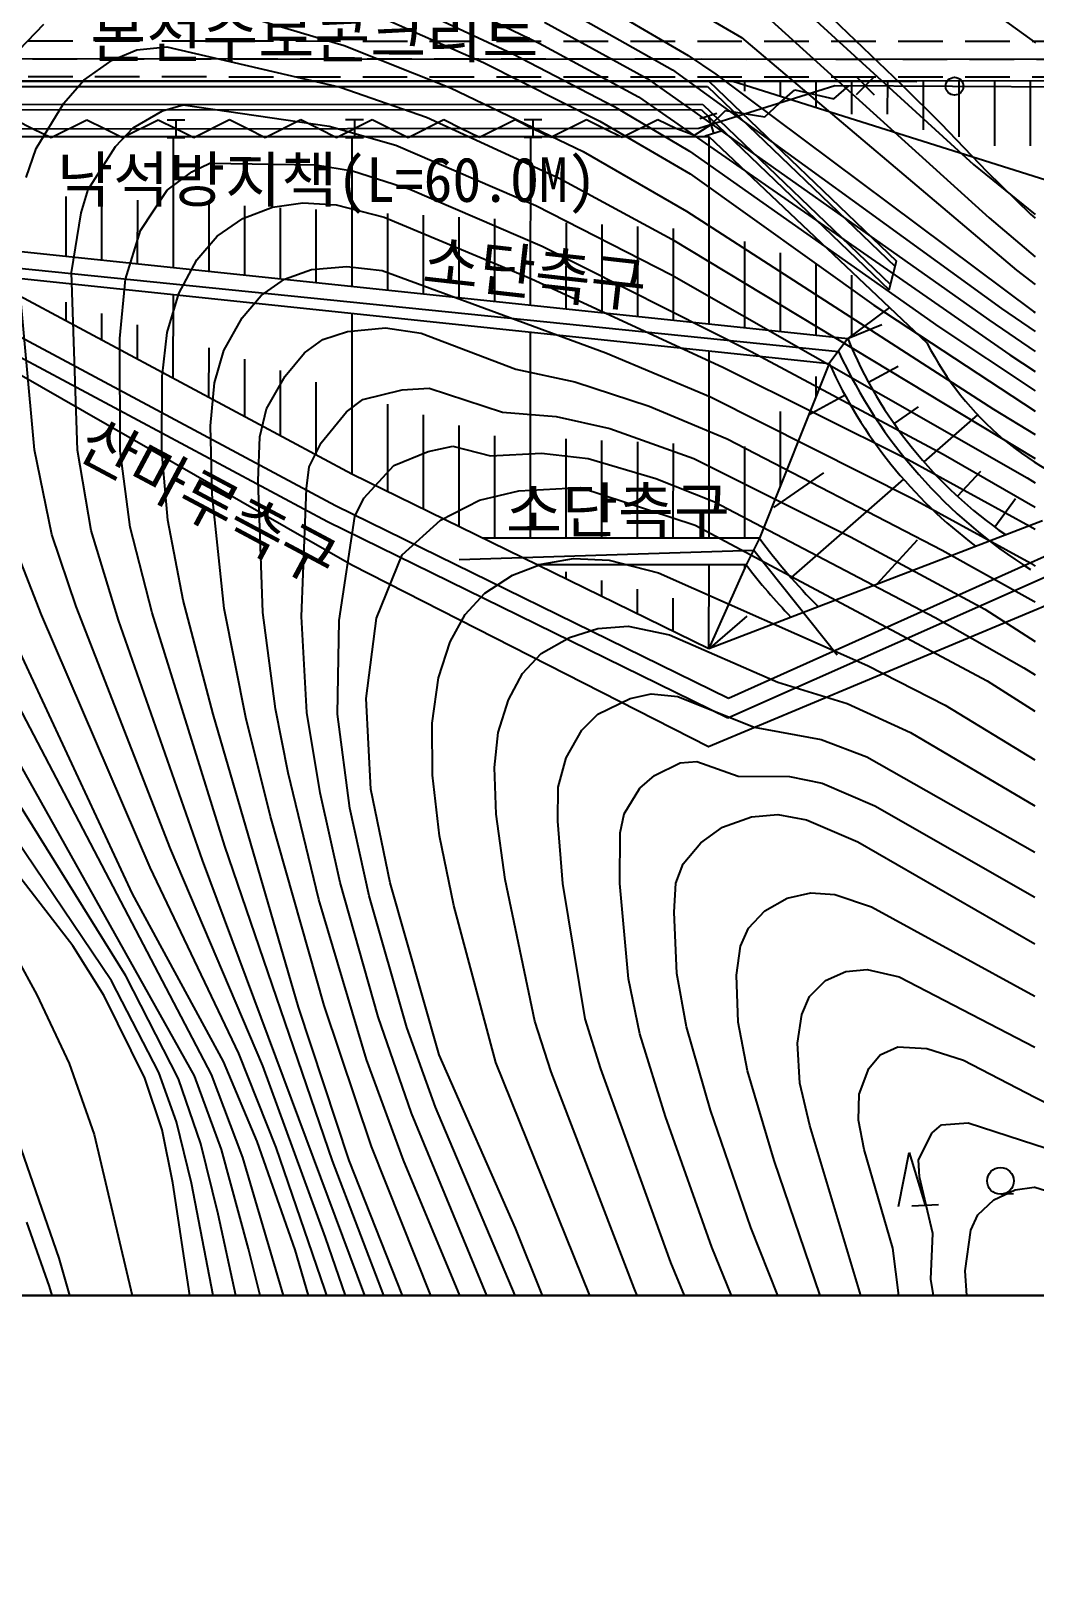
# Model space of a CAD drawing. Header units: millimetres. Extents: x 14054 to 14850, y 1103 to 1809.
# Drawn here: x 14703.4 to 14759.6, y 1374.8 to 1462.2 of the extents above; entities that cross this region are included whole.
import ezdxf
from ezdxf.xclip import XClip

# ---------------------------------------------------------------- set-up
doc = ezdxf.new("R2010")
doc.units = ezdxf.units.MM
doc.header["$LTSCALE"] = 10
doc.header["$MEASUREMENT"] = 0
doc.header["$XCLIPFRAME"] = 2
doc.linetypes.add('HIDDEN', pattern=[0.375, 0.25, -0.125])
doc.layers.add('TX-PAPR', color=2, linetype='Continuous', plot=False)
doc.layers.add('TZ-BASE', color=253, linetype='Continuous')
doc.layers.add('TZ-CABL', color=4, linetype='Continuous')
doc.styles.add('HANA', font='GulimChe.ttf')
doc.styles.get("Standard").update_dxf_attribs({"font": 'GulimChe.ttf'})
doc.linetypes.add('I_LINE', pattern='A,3.5,["I",Standard,S=1,R=0,X=-1,Y=-0.5],3.5', length=7)
doc.linetypes.add('ZIGZAG', pattern='A,0.0001,-0.2,[131,ltypeshp.shx,S=0.2,R=0,X=-0.2,Y=0],-0.4,[131,ltypeshp.shx,S=0.2,R=180,X=0.2,Y=0],-0.2', length=0.8001)

# ---------------------------------------------------------------- blocks, each defined once
blk = doc.blocks.new('JD-SSG3')
at = {"layer": 'TZ-BASE'}
for p, q in [((610.521, 0.821, 126), (618.291, -4.816, 126)), ((581.218, -0.36, 133), (590.499, -4.837, 133)), ((580.788, -1.584, 134), (589.024, -5.428, 134)), ((596.798, -1.579, 129), (601.819, -4.521, 129)), ((603.334, -1.123, 127), (614.826, -11.627, 127)), ((569.746, -2.029, 136), (579.556, -4.968, 136)), ((579.227, -2.297, 135), (587.363, -5.911, 135)), ((593.137, -2.187, 130), (598.844, -5.515, 130)), ((602.101, -2.297, 128), (615.695, -14.612, 128)), ((591.459, -2.66, 131), (597.961, -6.332, 131)), ((606.912, -3.429, 125.836), (610.766, -7.122, 125.836)), ((561.359, -5.2, 136), (562.734, -3.767, 136)), ((590.786, -3.649, 132), (596.547, -6.811, 132)), ((566.572, -5.786, 137), (567.95, -5.21, 137)), ((567.95, -5.21, 137), (569.633, -5.046, 137)), ((569.633, -5.046, 137), (579.335, -7.296, 137)), ((579.556, -4.968, 136), (585.523, -7.33, 136)), ((590.499, -4.837, 133), (596.06, -7.842, 133)), ((601.819, -4.521, 129), (617.23, -17.557, 129)), ((564.973, -6.905, 137), (566.572, -5.786, 137)), ((587.363, -5.911, 135), (593.882, -9.195, 135)), ((589.024, -5.428, 134), (594.698, -8.379, 134)), ((598.844, -5.515, 130), (600.384, -6.574, 130)), ((699.997, -6.991), (279.998, -6.867)), ((552.765, -6.954), (611.657, -6.972)), ((563.858, -8.193, 137), (564.973, -6.905, 137)), ((596.547, -6.811, 132), (615.68, -20.338, 132)), ((597.961, -6.332, 131), (616.403, -19.692, 131)), ((599.998, -6.969), (610.509, -17.053)), ((600.384, -6.574, 130), (618.179, -19.86, 130)), ((601.338, -6.962), (625.815, -14.686)), ((601.998, -6.969), (601.997, -7.517)), ((603.998, -6.97), (603.997, -7.802)), ((605.998, -6.971), (605.997, -8.433)), ((607.998, -6.971), (607.997, -8.809)), ((609.265, -6.725), (608.26, -7.72)), ((608.265, -6.72), (609.26, -7.725)), ((609.998, -6.972), (609.997, -8.81)), ((611.998, -6.972), (611.997, -9.684)), ((613.998, -6.973), (613.997, -10.083)), ((615.998, -6.974), (615.997, -10.58)), ((617.998, -6.974), (617.997, -10.58)), ((552.96, -7.254), (599.921, -7.269)), ((579.335, -7.296, 137), (584.173, -8.982, 137)), ((585.523, -7.33, 136), (592.953, -10.912, 136)), ((596.06, -7.842, 133), (616.857, -22.294, 133)), ((599.921, -7.269), (610.432, -17.353)), ((603.966, -8.179), (604.817, -7.454)), ((604.817, -7.454), (606.998, -7.948)), ((606.998, -7.948), (607.85, -7.223)), ((610.766, -7.122, 125.836), (613.019, -9.345, 125.836)), ((553.599, -8.254), (599.665, -8.269)), ((553.791, -8.554), (599.588, -8.569)), ((562.316, -10.743, 137), (563.858, -8.193, 137)), ((567.749, -9.582, 138), (569.392, -8.624, 138)), ((569.392, -8.624, 138), (570.544, -8.283, 138)), ((570.544, -8.283, 138), (578.722, -9.483, 138)), ((594.698, -8.379, 134), (598.908, -10.891, 134)), ((599.588, -8.569), (610.099, -18.653)), ((599.665, -8.269), (610.176, -18.353)), ((600.129, -9.385), (600.934, -8.609)), ((600.934, -8.609), (603.141, -8.967)), ((603.141, -8.967), (603.947, -8.191)), ((561.143, -9.126), (562.143, -9.625)), ((563.143, -10.125), (565.143, -9.123)), ((565.143, -9.123), (566.143, -9.623)), ((566.761, -10.615, 138), (567.749, -9.582, 138)), ((567.143, -10.122), (569.143, -9.121)), ((569.143, -9.121), (570.143, -9.62)), ((569.643, -9.12), (570.643, -9.12)), ((570.143, -9.12), (570.143, -10.12)), ((571.143, -10.119), (573.143, -9.118)), ((573.143, -9.118), (574.143, -9.618)), ((574.143, -9.618), (575.143, -10.117)), ((575.143, -10.117), (577.143, -9.116)), ((577.143, -9.116), (578.143, -9.615)), ((578.143, -9.615), (579.143, -10.114)), ((578.722, -9.483, 138), (582.46, -10.544, 138)), ((579.143, -10.114), (581.143, -9.113)), ((579.643, -9.114), (580.643, -9.113)), ((580.143, -9.114), (580.143, -10.114)), ((581.143, -9.113), (582.143, -9.613)), ((582.143, -9.613), (583.143, -10.112)), ((583.143, -10.112), (585.143, -9.111)), ((584.173, -8.982, 137), (591.611, -12.398, 137)), ((585.143, -9.111), (586.143, -9.61)), ((586.143, -9.61), (587.143, -10.109)), ((587.143, -10.109), (589.143, -9.108)), ((589.143, -9.108), (590.143, -9.607)), ((589.643, -9.108), (590.643, -9.107)), ((590.143, -9.107), (590.143, -10.107)), ((590.143, -9.607), (591.143, -10.107)), ((591.143, -10.107), (593.143, -9.106)), ((593.143, -9.106), (594.143, -9.605)), ((593.882, -9.195, 135), (598.958, -12.149, 135)), ((594.143, -9.605), (595.143, -10.104)), ((595.143, -10.104), (597.143, -9.103)), ((597.143, -9.103), (598.143, -9.602)), ((598.143, -9.602), (599.192, -9.99)), ((599.192, -9.99), (600.131, -9.383)), ((599.484, -9.062), (600.438, -8.763)), ((599.961, -8.913), (600.26, -9.867)), ((613.019, -9.345, 125.836), (615.567, -12.031, 125.836)), ((554.75, -10.054), (599.997, -10.069)), ((562.143, -9.625), (563.143, -10.125)), ((566.143, -9.623), (567.143, -10.122)), ((569.643, -10.12), (570.643, -10.12)), ((569.994, -17.409), (569.997, -10.059)), ((570.143, -9.62), (571.143, -10.119)), ((579.643, -10.114), (580.643, -10.113)), ((579.997, -10.062), (579.994, -18.462)), ((589.643, -10.108), (590.643, -10.107)), ((589.997, -10.065), (589.994, -19.515)), ((599.783, -10.017), (600.737, -9.718)), ((599.997, -10.069), (599.993, -20.569)), ((599.997, -10.069), (612.219, -21.628)), ((561.753, -12.356, 137), (562.316, -10.743, 137)), ((565.223, -13.035, 138), (566.761, -10.615, 138)), ((582.46, -10.544, 138), (590.305, -13.926, 138)), ((592.953, -10.912, 136), (598.743, -14.245, 136)), ((598.908, -10.891, 134), (612.891, -20.732, 134)), ((569.656, -13.062, 139), (571.024, -12.036, 139)), ((571.024, -12.036, 139), (572.045, -11.548, 139)), ((572.045, -11.548, 139), (577.953, -11.653, 139)), ((577.953, -11.653, 139), (580.041, -11.982, 139)), ((580.041, -11.982, 139), (583.249, -13.007, 139)), ((598.958, -12.149, 135), (609.248, -19.507, 135)), ((614.826, -11.627, 127), (618.286, -14.433, 127)), ((615.567, -12.031, 125.836), (618.011, -14.422, 125.836)), ((564.836, -14.344, 138), (565.223, -13.035, 138)), ((568.146, -15.327, 139), (569.656, -13.062, 139)), ((583.249, -13.007, 139), (590.665, -16.211, 139)), ((591.611, -12.398, 137), (597.92, -15.815, 137)), ((563.995, -16.777), (563.996, -13.417)), ((565.994, -16.988), (565.996, -13.523)), ((567.994, -17.199), (567.996, -13.629)), ((571.994, -17.62), (571.995, -13.84)), ((573.994, -17.83), (573.995, -13.945)), ((575.556, -14.019, 140), (577.244, -13.787, 140)), ((577.244, -13.787, 140), (579.121, -13.894, 140)), ((579.121, -13.894, 140), (581.802, -14.587, 140)), ((590.305, -13.926, 138), (597.898, -17.823, 138)), ((564.281, -17.684, 138), (564.836, -14.344, 138)), ((572.45, -15.653, 140), (573.887, -14.665, 140)), ((573.887, -14.665, 140), (575.556, -14.019, 140)), ((575.994, -18.041), (575.995, -14.051)), ((577.994, -18.252), (577.995, -14.157)), ((581.802, -14.587, 140), (590.021, -18.014, 140)), ((581.995, -14.368), (581.994, -18.673)), ((583.995, -14.474), (583.994, -18.884)), ((585.995, -14.579), (585.994, -19.094)), ((587.995, -14.685), (587.994, -19.305)), ((598.743, -14.245, 136), (615.94, -25.338, 136)), ((615.695, -14.612, 128), (618.285, -16.81, 128)), ((618.011, -14.422, 125.836), (618.286, -14.642, 125.836)), ((567.314, -18.048, 139), (568.146, -15.327, 139)), ((571.308, -16.982, 140), (572.45, -15.653, 140)), ((591.995, -14.896), (591.994, -19.726)), ((593.995, -15.002), (593.993, -19.937)), ((595.995, -15.107), (595.993, -20.147)), ((597.995, -15.213), (597.993, -20.358)), ((558.692, -16.219), (607.778, -21.389)), ((590.665, -16.211, 139), (602.378, -22.106, 139)), ((597.92, -15.815, 137), (618.279, -28.105, 137)), ((601.995, -15.949), (601.993, -20.779)), ((603.995, -16.579), (603.993, -20.99)), ((558.067, -17.115), (607.269, -22.118)), ((562.223, -27.616, 137), (561.271, -17.176, 137)), ((570.299, -18.864, 140), (571.308, -16.982, 140)), ((577.742, -17.519, 141), (579.721, -17.344, 141)), ((579.721, -17.344, 141), (581.693, -17.58, 141)), ((605.994, -17.209), (605.993, -21.201)), ((610.099, -18.653), (610.509, -17.053)), ((559.72, -17.827), (606.745, -22.78)), ((559.995, -18.256), (579.991, -28.962)), ((564.625, -27.644, 138), (564.281, -17.684, 138)), ((567.001, -21.374, 139), (567.314, -18.048, 139)), ((574.91, -18.966, 141), (576.229, -18.049, 141)), ((576.229, -18.049, 141), (577.742, -17.519, 141)), ((581.693, -17.58, 141), (594.217, -22.191, 141)), ((590.021, -18.014, 140), (600.813, -23.003, 140)), ((597.898, -17.823, 138), (617.824, -29.198, 138)), ((607.994, -17.84), (607.993, -21.229)), ((617.23, -17.557, 129), (618.284, -18.354, 129)), ((569.641, -21.053, 140), (570.299, -18.864, 140)), ((569.992, -23.609), (569.994, -18.909)), ((573.853, -20.227, 141), (574.91, -18.966, 141)), ((558.591, -19.773), (579.079, -30.743)), ((563.993, -20.397), (563.994, -19.337)), ((565.993, -21.468), (565.994, -19.978)), ((579.993, -19.962), (579.991, -28.962)), ((610.122, -19.645), (607.778, -21.389)), ((609.248, -19.507, 135), (618.28, -25.454, 135)), ((616.403, -19.692, 131), (618.283, -20.991, 131)), ((618.179, -19.86, 130), (618.283, -19.932, 130)), ((557.889, -20.532), (578.623, -31.633)), ((567.993, -22.538), (567.993, -20.618)), ((572.83, -22.06, 141), (573.853, -20.227, 141)), ((579.744, -20.991, 142), (581.877, -20.79, 142)), ((581.877, -20.79, 142), (583.881, -21.085, 142)), ((609.697, -20.612), (607.763, -21.409)), ((612.891, -20.732, 134), (618.281, -24.309, 134)), ((615.68, -20.338, 132), (618.282, -22.117, 132)), ((567.008, -27.68, 139), (567.001, -21.374, 139)), ((569.359, -23.509, 140), (569.641, -21.053, 140)), ((577.349, -22.185, 142), (578.378, -21.445, 142)), ((578.378, -21.445, 142), (579.744, -20.991, 142)), ((583.881, -21.085, 142), (589.191, -23.104, 142)), ((589.993, -21.015), (589.989, -32.566)), ((607.778, -21.389), (606.745, -22.78)), ((579.99, -34.083), (559.994, -22.616)), ((579.99, -34.083), (559.994, -22.616)), ((571.992, -24.68), (571.993, -21.9)), ((572.291, -23.857, 141), (572.83, -22.06, 141)), ((573.992, -25.75), (573.993, -22.54)), ((576.262, -23.5, 142), (577.349, -22.185, 142)), ((594.217, -22.191, 141), (600.093, -24.645, 141)), ((599.993, -22.069), (599.989, -32.569)), ((602.378, -22.106, 139), (613.125, -27.872, 139)), ((616.857, -22.294, 133), (618.281, -23.222, 133)), ((569.343, -27.709, 140), (569.359, -23.509, 140)), ((575.217, -25.323, 142), (576.262, -23.5, 142)), ((575.991, -26.821), (575.993, -23.181)), ((589.191, -23.104, 142), (592.495, -23.806, 142)), ((600.813, -23.003, 140), (611.163, -28.168, 140)), ((606.745, -22.78), (602.831, -32.57)), ((605.992, -23.515), (605.992, -24.663)), ((610.604, -22.942), (608.95, -23.845)), ((572.073, -26.278, 141), (572.291, -23.857, 141)), ((577.991, -27.892), (577.992, -23.822)), ((580.619, -24.795, 143), (582.819, -24.261, 143)), ((582.819, -24.261, 143), (584.334, -24.172, 143)), ((584.334, -24.172, 143), (588.431, -25.506, 143)), ((592.495, -23.806, 142), (596.647, -25.18, 142)), ((574.835, -26.896, 142), (575.217, -25.323, 142)), ((579.702, -25.496, 143), (580.619, -24.795, 143)), ((581.992, -25.057), (581.99, -29.942)), ((596.647, -25.18, 142), (601.03, -27.01, 142)), ((600.093, -24.645, 141), (611.444, -30.368, 141)), ((607.633, -24.564), (605.584, -25.683)), ((611.717, -25.214), (610.375, -26.149)), ((615.94, -25.338, 136), (618.279, -26.764, 136)), ((578.281, -27.235, 143), (579.702, -25.496, 143)), ((583.992, -25.652), (583.99, -30.921)), ((588.431, -25.506, 143), (591.445, -25.758, 143)), ((591.445, -25.758, 143), (594.449, -26.424, 143)), ((601.067, -42.628), (638.467, -26.027)), ((601.101, -41.531), (635.749, -25.975)), ((603.992, -25.47), (603.99, -29.669)), ((615.054, -25.655), (612.042, -28.283)), ((572.168, -30.13, 141), (572.073, -26.278, 141)), ((574.756, -29.366, 142), (574.835, -26.896, 142)), ((585.991, -26.248), (585.99, -31.901)), ((587.991, -26.843), (587.989, -32.565)), ((591.991, -27.009), (591.989, -32.566)), ((593.991, -27.092), (593.989, -32.567)), ((594.449, -26.424, 143), (599.15, -28.099, 143)), ((601.03, -27.01, 142), (613.069, -33.235, 142)), ((563.188, -32.359, 137), (562.223, -27.616, 137)), ((565.393, -32.137, 138), (564.625, -27.644, 138)), ((567.582, -31.945, 139), (567.008, -27.68, 139)), ((569.687, -31.553, 140), (569.343, -27.709, 140)), ((577.603, -28.581, 143), (578.281, -27.235, 143)), ((582.352, -28.505, 144), (584.267, -27.717, 144)), ((584.267, -27.717, 144), (585.651, -27.419, 144)), ((585.651, -27.419, 144), (587.77, -27.951, 144)), ((587.77, -27.951, 144), (590.615, -27.811, 144)), ((590.615, -27.811, 144), (593.243, -28.101, 144)), ((595.991, -27.175), (595.989, -32.567)), ((597.991, -27.258), (597.989, -32.568)), ((601.991, -27.424), (601.989, -32.569)), ((613.125, -27.872, 139), (618.277, -30.827, 139)), ((577.451, -29.789, 143), (577.603, -28.581, 143)), ((580.672, -30.331, 144), (582.352, -28.505, 144)), ((593.243, -28.101, 144), (597.028, -29.219, 144)), ((599.15, -28.099, 143), (607.931, -32.496, 143)), ((611.163, -28.168, 140), (617.984, -31.89, 140)), ((615.217, -28.83), (613.932, -30.224)), ((575.017, -36.738, 142), (574.756, -29.366, 142)), ((579.991, -28.962), (599.988, -38.759)), ((579.991, -28.962), (599.988, -38.759)), ((589.36, -29.91, 145), (592.814, -29.731, 145)), ((592.814, -29.731, 145), (599.24, -31.842, 145)), ((597.028, -29.219, 144), (600.275, -30.51, 144)), ((606.42, -28.904), (603.621, -30.855)), ((610.912, -29.27), (604.603, -34.776)), ((617.824, -29.198, 138), (618.278, -29.474, 138)), ((572.833, -36.502, 141), (572.168, -30.13, 141)), ((577.174, -36.962, 143), (577.451, -29.789, 143)), ((580.157, -31.363, 144), (580.672, -30.331, 144)), ((584.963, -31.564, 145), (587.146, -30.432, 145)), ((587.146, -30.432, 145), (589.36, -29.91, 145)), ((600.275, -30.51, 144), (612.671, -37.019, 144)), ((611.444, -30.368, 141), (618.043, -33.978, 141)), ((617.188, -30.366), (616.021, -31.949)), ((579.079, -30.743), (601.101, -41.531)), ((579.294, -37.18, 144), (580.157, -31.363, 144)), ((566.917, -37.157, 138), (565.393, -32.137, 138)), ((568.806, -36.753, 139), (567.582, -31.945, 139)), ((570.553, -36.036, 140), (569.687, -31.553, 140)), ((578.623, -31.633), (601.067, -42.628)), ((582.823, -33.508, 145), (584.963, -31.564, 145)), ((599.24, -31.842, 145), (615.585, -40.569, 145)), ((599.988, -38.759), (618.686, -31.574)), ((617.984, -31.89, 140), (618.276, -32.067, 140)), ((562.602, -36.865, 136), (561.066, -32.888, 136)), ((564.559, -36.402, 137), (563.188, -32.359, 137)), ((602.831, -32.57), (587.345, -32.565)), ((602.831, -32.57), (602.084, -34.069)), ((607.931, -32.496, 143), (615.468, -36.54, 143)), ((611.663, -32.688), (609.402, -35.141)), ((599.987, -44.269), (579.99, -34.083)), ((599.987, -44.269), (579.99, -34.083)), ((581.376, -37.046, 145), (582.823, -33.508, 145)), ((586.016, -33.767), (602.513, -33.249)), ((588.991, -34.639, 146), (590.605, -34.027, 146)), ((602.084, -34.069), (590.408, -34.066)), ((590.605, -34.027, 146), (592.412, -33.715, 146)), ((592.412, -33.715, 146), (594.408, -33.81, 146)), ((594.408, -33.81, 146), (597.168, -34.52, 146)), ((599.989, -34.069), (599.987, -38.758)), ((602.084, -34.069), (599.988, -38.759)), ((601.989, -34.069), (601.989, -34.282)), ((602.513, -33.249), (607.192, -39.103)), ((613.069, -33.235, 142), (618.198, -36.092, 142)), ((618.043, -33.978, 141), (618.275, -34.133, 141)), ((572.124, -62.623, 134), (557.593, -34.835, 134)), ((587.441, -35.649, 146), (588.991, -34.639, 146)), ((591.989, -34.453), (591.989, -34.84)), ((593.989, -34.943), (593.988, -35.819)), ((597.168, -34.52, 146), (608.881, -39.71, 146)), ((571.183, -62.701, 133), (555.977, -35.547, 133)), ((586.348, -36.848, 146), (587.441, -35.649, 146)), ((595.989, -35.433), (595.988, -36.799)), ((567.335, -57.096, 132), (554.361, -36.259, 132)), ((567.708, -52.493, 135), (560.132, -36.248, 135)), ((569.828, -49.97, 137), (564.559, -36.402, 137)), ((572.219, -42.427, 140), (570.553, -36.036, 140)), ((574.055, -42.615, 141), (572.833, -36.502, 141)), ((597.988, -35.923), (597.988, -37.779)), ((619.989, -35.896), (599.987, -44.269)), ((619.989, -35.896), (599.987, -44.269)), ((615.468, -36.54, 143), (618.273, -38.355, 143)), ((618.198, -36.092, 142), (618.274, -36.142, 142)), ((566.528, -57.375, 131), (552.744, -36.971, 131)), ((568.693, -51.028, 136), (562.602, -36.865, 136)), ((571.634, -50.61, 138), (566.917, -37.157, 138)), ((572.881, -49.829, 139), (568.806, -36.753, 139)), ((575.718, -42.128, 142), (575.017, -36.738, 142)), ((577.477, -42.334, 143), (577.174, -36.962, 143)), ((579.184, -42.44, 144), (579.294, -37.18, 144)), ((580.795, -41.558, 145), (581.376, -37.046, 145)), ((585.505, -38.385, 146), (586.348, -36.848, 146)), ((593.769, -37.626, 147), (595.479, -37.504, 147)), ((595.479, -37.504, 147), (597.791, -37.993, 147)), ((602.127, -36.936), (600.078, -38.724)), ((612.671, -37.019, 144), (617.649, -39.835, 144)), ((584.853, -40.401, 146), (585.505, -38.385, 146)), ((590.608, -39.033, 147), (592.182, -38.132, 147)), ((592.182, -38.132, 147), (593.769, -37.626, 147)), ((597.791, -37.993, 147), (603.866, -40.639, 147)), ((589.563, -40.158, 147), (590.608, -39.033, 147)), ((588.767, -41.622, 147), (589.563, -40.158, 147)), ((608.881, -39.71, 146), (613.246, -41.919, 146)), ((617.649, -39.835, 144), (618.272, -40.235, 144)), ((584.501, -42.93, 146), (584.853, -40.401, 146)), ((603.866, -40.639, 147), (607.751, -41.827, 147)), ((615.585, -40.569, 145), (618.271, -42.267, 145)), ((581.058, -46.637, 145), (580.795, -41.558, 145)), ((588.197, -43.466, 147), (588.767, -41.622, 147)), ((593.78, -42.427, 148), (595.581, -41.56, 148)), ((595.581, -41.56, 148), (596.765, -41.288, 148)), ((596.765, -41.288, 148), (598.255, -41.439, 148)), ((598.255, -41.439, 148), (602.532, -43.164, 148)), ((607.751, -41.827, 147), (611.291, -43.457, 147)), ((613.246, -41.919, 146), (618.269, -44.985, 146)), ((577.006, -58.844, 140), (572.219, -42.427, 140)), ((575.447, -48.172, 141), (574.055, -42.615, 141)), ((576.435, -45.714, 142), (575.718, -42.128, 142)), ((578.217, -46.834, 143), (577.477, -42.334, 143)), ((579.88, -47.7, 144), (579.184, -42.44, 144)), ((592.872, -43.333, 148), (593.78, -42.427, 148)), ((564.366, -55.411, 130), (555.032, -43.358, 130)), ((584.513, -45.841, 146), (584.501, -42.93, 146)), ((587.992, -45.429, 147), (588.197, -43.466, 147)), ((592.001, -44.886, 148), (592.872, -43.333, 148)), ((602.532, -43.164, 148), (606.288, -43.857, 148)), ((611.291, -43.457, 147), (618.268, -47.574, 147)), ((599.995, -44.265), (599.987, -44.269)), ((599.995, -44.265), (599.987, -44.269)), ((606.288, -43.857, 148), (608.851, -44.818, 148)), ((588.087, -48.04, 147), (587.992, -45.429, 147)), ((591.564, -46.518, 148), (592.001, -44.886, 148)), ((596.946, -45.863, 149), (598.386, -45.162, 149)), ((598.386, -45.162, 149), (599.328, -45.078, 149)), ((599.328, -45.078, 149), (601.633, -45.901, 149)), ((608.851, -44.818, 148), (618.266, -50.172, 148)), ((578.153, -52.824, 142), (576.435, -45.714, 142)), ((584.906, -49.25, 146), (584.513, -45.841, 146)), ((596.135, -46.576, 149), (596.946, -45.863, 149)), ((601.633, -45.901, 149), (604.511, -45.925, 149)), ((604.511, -45.925, 149), (606.34, -46.297, 149)), ((606.34, -46.297, 149), (609.292, -47.562, 149)), ((579.344, -51.866, 143), (578.217, -46.834, 143)), ((582.145, -51.877, 145), (581.058, -46.637, 145)), ((591.53, -48.431, 148), (591.564, -46.518, 148)), ((595.258, -48.014, 149), (596.135, -46.576, 149)), ((580.974, -52.618, 144), (579.88, -47.7, 144)), ((588.58, -51.696, 147), (588.087, -48.04, 147)), ((595.035, -49.09, 149), (595.258, -48.014, 149)), ((602.383, -48.18, 150), (603.86, -48.05, 150)), ((603.86, -48.05, 150), (605.47, -48.346, 150)), ((609.292, -47.562, 149), (618.265, -52.687, 149)), ((578.443, -58.765, 141), (575.447, -48.172, 141)), ((591.825, -51.918, 148), (591.53, -48.431, 148)), ((599.544, -49.643, 150), (600.759, -48.764, 150)), ((600.759, -48.764, 150), (602.383, -48.18, 150)), ((605.47, -48.346, 150), (608.347, -49.58, 150)), ((578.92, -67.461, 139), (572.881, -49.829, 139)), ((585.719, -53.155, 146), (584.906, -49.25, 146)), ((595.017, -51.928, 149), (595.035, -49.09, 149)), ((598.559, -50.81, 150), (599.544, -49.643, 150)), ((608.347, -49.58, 150), (618.264, -55.306, 150)), ((575.013, -62.136, 137), (569.828, -49.97, 137)), ((586.736, -91.119, 138), (571.634, -50.61, 138)), ((573.67, -61.454, 136), (568.693, -51.028, 136)), ((598.148, -51.902, 150), (598.559, -50.81, 150)), ((581.474, -59.389, 143), (579.344, -51.866, 143)), ((584.886, -61.513, 145), (582.145, -51.877, 145)), ((590.242, -59.637, 147), (588.58, -51.696, 147)), ((593.074, -59.505, 148), (591.825, -51.918, 148)), ((595.505, -57.253, 149), (595.017, -51.928, 149)), ((598.052, -53.522, 150), (598.148, -51.902, 150)), ((604.389, -52.75, 151), (605.713, -52.441, 151)), ((605.713, -52.441, 151), (607.05, -52.534, 151)), ((559.341, -52.671, 129), (562.344, -58.164, 129)), ((572.81, -61.888, 135), (567.708, -52.493, 135)), ((580.814, -61.777, 142), (578.153, -52.824, 142)), ((583.073, -59.99, 144), (580.974, -52.618, 144)), ((588.054, -61.944, 146), (585.719, -53.155, 146)), ((603.134, -53.454, 151), (604.389, -52.75, 151)), ((607.05, -52.534, 151), (609.107, -53.221, 151)), ((609.107, -53.221, 151), (618.262, -58.228, 151)), ((598.196, -56.955, 150), (598.052, -53.522, 150)), ((602.214, -54.432, 151), (603.134, -53.454, 151)), ((601.764, -55.429, 151), (602.214, -54.432, 151)), ((566.118, -58.212, 130), (564.366, -55.411, 130)), ((601.546, -57.057, 151), (601.764, -55.429, 151)), ((607.664, -56.851, 152), (608.861, -56.746, 152)), ((608.861, -56.746, 152), (610.664, -57.15, 152)), ((569.175, -62.517, 131), (566.528, -57.375, 131)), ((570.282, -62.858, 132), (567.335, -57.096, 132)), ((596.126, -60.345, 149), (595.505, -57.253, 149)), ((598.752, -59.948, 150), (598.196, -56.955, 150)), ((601.647, -59.689, 151), (601.546, -57.057, 151)), ((605.636, -58.26, 152), (606.532, -57.362, 152)), ((606.532, -57.362, 152), (607.664, -56.851, 152)), ((610.664, -57.15, 152), (618.26, -61.088, 152)), ((562.344, -58.164, 129), (564.151, -62, 129)), ((568.397, -62.833, 130), (566.118, -58.212, 130)), ((605.212, -59.259, 152), (605.636, -58.26, 152)), ((579.844, -67.437, 140), (577.006, -58.844, 140)), ((581.095, -66.658, 141), (578.443, -58.765, 141)), ((583.337, -64.794, 143), (581.474, -59.389, 143)), ((604.958, -60.867, 152), (605.212, -59.259, 152)), ((584.68, -64.444, 144), (583.073, -59.99, 144)), ((591.167, -62.477, 147), (590.242, -59.637, 147)), ((593.945, -62.301, 148), (593.074, -59.505, 148)), ((600.085, -64.63, 150), (598.752, -59.948, 150)), ((602.158, -62.422, 151), (601.647, -59.689, 151)), ((597.571, -64.97, 149), (596.126, -60.345, 149)), ((605.101, -63.104, 152), (604.958, -60.867, 152)), ((609.587, -61.522, 153), (610.593, -61.077, 153)), ((610.593, -61.077, 153), (612.21, -61.165, 153)), ((612.21, -61.165, 153), (614.26, -61.825, 153)), ((564.151, -62, 129), (565.551, -65.986, 129)), ((574.688, -66.386, 135), (572.81, -61.888, 135)), ((575.753, -66.717, 136), (573.67, -61.454, 136)), ((582.89, -67.423, 142), (580.814, -61.777, 142)), ((589.172, -71.238, 145), (584.886, -61.513, 145)), ((593.593, -75.639, 146), (588.054, -61.944, 146)), ((608.952, -62.281, 153), (609.587, -61.522, 153)), ((614.26, -61.825, 153), (618.259, -63.886, 153)), ((569.371, -65.727, 130), (568.397, -62.833, 130)), ((570.165, -65.272, 131), (569.175, -62.517, 131)), ((571.542, -66.512, 132), (570.282, -62.858, 132)), ((572.685, -66.831, 133), (571.183, -62.701, 133)), ((573.895, -67.266, 134), (572.124, -62.623, 134)), ((578.524, -71.757, 137), (575.013, -62.136, 137)), ((595.808, -74.595, 147), (591.167, -62.477, 147)), ((597.866, -73.155, 148), (593.945, -62.301, 148)), ((603.664, -67.443, 151), (602.158, -62.422, 151)), ((608.426, -63.733, 153), (608.952, -62.281, 153)), ((605.663, -65.479, 152), (605.101, -63.104, 152)), ((608.375, -65.173, 153), (608.426, -63.733, 153)), ((590.658, -78.585, 144), (584.68, -64.444, 144)), ((602.356, -71.204, 150), (600.085, -64.63, 150)), ((618.259, -63.886, 153), (619.088, -64.313, 153)), ((560.987, -65.433, 128), (563.572, -72.91, 128)), ((571.013, -68.713, 131), (570.165, -65.272, 131)), ((587.873, -75.761, 143), (583.337, -64.794, 143)), ((600.159, -72.289, 149), (597.571, -64.97, 149)), ((610.084, -80.224, 152), (605.663, -65.479, 152)), ((608.704, -66.818, 153), (608.375, -65.173, 153)), ((612.503, -65.884, 154), (613.029, -65.438, 154)), ((613.029, -65.438, 154), (614.527, -65.325, 154)), ((614.527, -65.325, 154), (618.257, -66.543, 154)), ((565.551, -65.986, 129), (570.456, -86.635, 129)), ((569.96, -68.696, 130), (569.371, -65.727, 130)), ((576.82, -72.448, 135), (574.688, -66.386, 135)), ((611.751, -67.412, 154), (612.503, -65.884, 154)), ((572.515, -70.454, 132), (571.542, -66.512, 132)), ((574.2, -72.383, 133), (572.685, -66.831, 133)), ((576.477, -76.026, 134), (573.895, -67.266, 134)), ((578.488, -74.668, 136), (575.753, -66.717, 136)), ((584.844, -76.036, 141), (581.095, -66.658, 141)), ((610.303, -72.345, 153), (608.704, -66.818, 153)), ((610.622, -70.028, 128.631), (611.216, -66.993, 128.631)), ((611.216, -66.993, 128.631), (612.12, -69.95, 128.631)), ((618.257, -66.543, 154), (622.391, -67.893, 154)), ((582.605, -77.168, 139), (578.92, -67.461, 139)), ((583.214, -75.962, 140), (579.844, -67.437, 140)), ((587.799, -79.205, 142), (582.89, -67.423, 142)), ((608.061, -80.349, 151), (603.664, -67.443, 151)), ((611.808, -68.357, 154), (611.751, -67.412, 154)), ((572.265, -83.779, 130), (569.96, -68.696, 130)), ((574.177, -85.081, 131), (571.013, -68.713, 131)), ((612.552, -71.528, 154), (611.808, -68.357, 154)), ((615.969, -69.644, 155), (617.165, -69.078, 155)), ((617.165, -69.078, 155), (618.231, -68.933, 155)), ((618.231, -68.933, 155), (618.256, -68.941, 155)), ((618.256, -68.941, 155), (622.227, -70.153, 155)), ((611.371, -69.989, 128.631), (612.869, -69.911, 128.631)), ((615.06, -70.486, 155), (615.969, -69.644, 155)), ((616.375, -69.333, 128.631), (617.074, -69.297, 128.631)), ((575.408, -83.89, 132), (572.515, -70.454, 132)), ((614.684, -71.343, 155), (615.06, -70.486, 155)), ((561.762, -70.903, 126.382), (563.03, -74.495, 126.382)), ((591.03, -75.893, 145), (589.172, -71.238, 145)), ((606.247, -81.009, 150), (602.356, -71.204, 150)), ((612.432, -74.095, 154), (612.552, -71.528, 154)), ((614.352, -73.616, 155), (614.684, -71.343, 155)), ((578.774, -90.767, 133), (574.2, -72.383, 133)), ((579.076, -80.133, 135), (576.82, -72.448, 135)), ((585.706, -92.645, 137), (578.524, -71.757, 137)), ((603.834, -81.343, 149), (600.159, -72.289, 149)), ((610.859, -76.631, 153), (610.303, -72.345, 153)), ((563.572, -72.91, 128), (567.173, -85.403, 128)), ((602.017, -83.099, 148), (597.866, -73.155, 148)), ((612.867, -76.631, 154), (612.432, -74.095, 154)), ((614.492, -75.627, 155), (614.352, -73.616, 155)), ((563.03, -74.495, 126.382), (564.13, -78.192, 126.382)), ((584.348, -93.446, 136), (578.488, -74.668, 136)), ((600.689, -85.775, 147), (595.808, -74.595, 147))]:
    blk.add_line(p, q, dxfattribs=at)
at = {"layer": 'TZ-BASE', "ltscale": 0.2}
for p, q in [((599.435, -9.602), (607.064, -7.214)), ((607.064, -7.214), (633.341, -7.341)), ((550.143, -9.633), (599.435, -9.602))]:
    blk.add_line(p, q, dxfattribs=at)
at = {"layer": 'TZ-BASE'}
for centre, radius in [((613.763, -7.247), 0.5), ((616.336, -68.584, 128.631), 0.75)]:
    blk.add_circle(centre, radius, dxfattribs=at)
for centre, radius, start, end in [((630.795, -11.919), 24.889, 202.36329, 235.25986), ((627.596, -13.811), 17.25, 206.94712, 252.93802), ((633.138, -10.168), 28.495, 204.7944, 237.95491), ((630.795, -11.919), 26.389, 204.30357, 233.07106), ((630.795, -11.919), 34.763, 216.44496, 224.77576), ((630.795, -11.919), 36.263, 217.64996, 223.73669)]:
    blk.add_arc(centre, radius, start, end, dxfattribs=at)
at = {"layer": 'TZ-BASE', "style": 'HANA'}
for s, rotation, p in [('본선수로콘크리트', 359.98165, (565.344, -5.626)), ('소단측구', 353.57168, (583.886, -18.259)), ('산마루측구', 331.90623, (564.466, -27.913)), ('소단측구', 0.0736, (588.634, -32.267))]:
    blk.add_text(s, height=2.5, rotation=rotation, dxfattribs=at).set_placement(p)
at = {"layer": 'TZ-BASE', "linetype": 'I_LINE', "ltscale": 0.2, "style": 'HANA'}
blk.add_text('낙석방지책(L=60.0M)', height=2.5, rotation=359.98165, dxfattribs=at).set_placement((563.484, -13.72))

msp = doc.modelspace()

# ---------------------------------------------------------------- linework, layer by layer
at = {"layer": 'TX-PAPR', "flags": 128}
msp.add_lwpolyline([(14841.361, 1541.395), (14841.361, 1391.395), (14141.362, 1391.395), (14141.362, 1541.395)], close=True, dxfattribs=at)
at = {"layer": 'TZ-CABL', "linetype": 'HIDDEN', "elevation": 172.486}
for points in [[(14643.217, 1461.711), (14789.523, 1461.658)], [(14643.47, 1460.711), (14789.27, 1460.658)], [(14643.216, 1459.711), (14789.523, 1459.658)]]:
    msp.add_lwpolyline(points, dxfattribs=at)
at = {"layer": 'TZ-CABL', "linetype": 'ZIGZAG', "ltscale": 0.5, "elevation": 172.486}
msp.add_lwpolyline([(14643.47, 1460.711), (14789.27, 1460.658)], dxfattribs=at)

# ---------------------------------------------------------------- block references
at = {"layer": 'TZ-BASE'}
ref = msp.add_blockref('JD-SSG3', (14141.362, 1466.395), dxfattribs=at)
XClip(ref).set_block_clipping_path([(-0.0000000005, -74.9999998167), (699.9994600031, 75.0000001883)])

doc.saveas('drawing.dxf')
